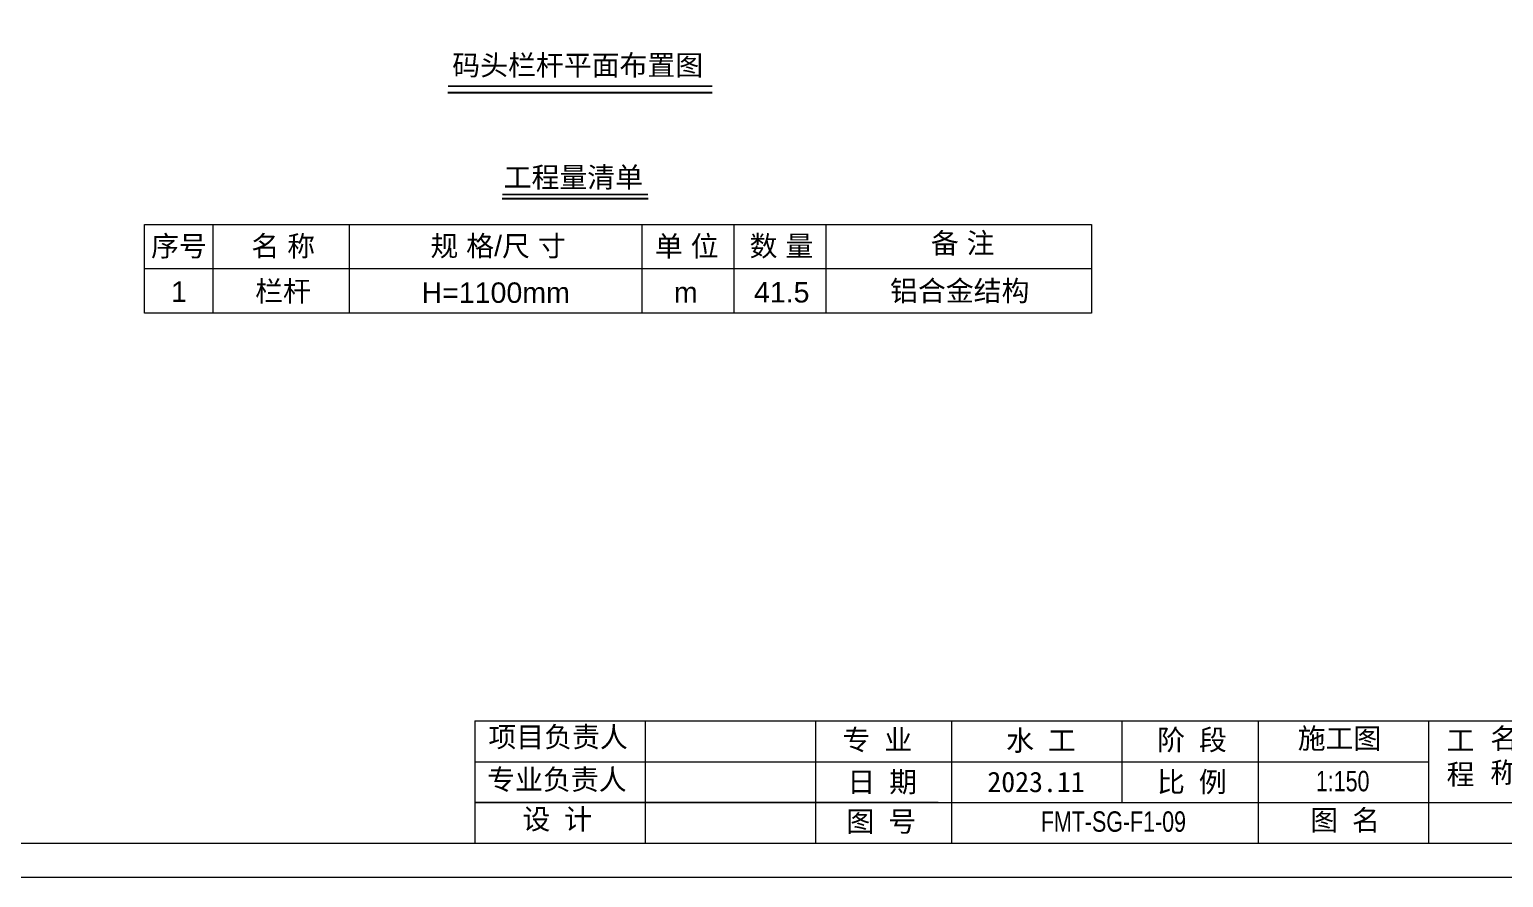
# Model space of a CAD drawing. Header units: millimetres. Extents: x 136606 to 1229059, y 82794 to 127566.
# Drawn here: x 744447 to 776904, y 82794 to 101473 of the extents above; entities that cross this region are included whole.
import ezdxf
from ezdxf.enums import TextEntityAlignment as Align

# ---------------------------------------------------------------- set-up
doc = ezdxf.new("R2010")
doc.units = ezdxf.units.MM
doc.layers.add('图框', color=7, linetype='Continuous', lineweight=13)
doc.layers.add('文本', color=3, linetype='Continuous', lineweight=13)
doc.styles.add('Arial', font='arial.ttf')
doc.styles.get("Standard").update_dxf_attribs({"font": 'arial.ttf'})

# ---------------------------------------------------------------- blocks, each defined once
blk = doc.blocks.new('GW-TK')
at = {"layer": '图框', "linetype": 'Continuous'}
for p, q in [((927383.55, 464441.02), (927383.55, 464423.01)), ((927408.55, 464441.02), (927408.55, 464423.01)), ((927433.55, 464441.02), (927433.55, 464423.01)), ((927453.55, 464441.02), (927453.55, 464423.01)), ((927478.55, 464441.02), (927478.55, 464429.01)), ((927498.55, 464441.02), (927498.55, 464423.01)), ((927523.55, 464441.02), (927523.55, 464423.01)), ((927383.55, 464435.01), (927523.55, 464435.01)), ((927451.56, 464429.01), (927383.55, 464429.01)), ((927383.55, 464429.01), (927598.55, 464429.01))]:
    blk.add_line(p, q, dxfattribs=at)
at = {"layer": '图框'}
for points in [[(927183.55, 464715.01), (927603.55, 464715.01), (927603.55, 464418.01), (927183.55, 464418.01)], [(927188.55, 464710.01), (927598.55, 464710.01), (927598.55, 464423.01), (927188.55, 464423.01)]]:
    blk.add_lwpolyline(points, close=True, dxfattribs=at)
at = {"layer": '图框', "linetype": 'Continuous'}
blk.add_lwpolyline([(927383.55, 464441.02), (927598.55, 464441.02)], dxfattribs=at)
at = {"layer": '图框', "linetype": 'Continuous', "char_height": 3, "attachment_point": 1}
for s, width, heights, insert in [('{\\fSimSun|b0|i0|c134|p2;项目负责人}', 26.0225, [0], (927385.56, 464440.15)), ('{\\fSimSun|b0|i0|c134|p2;专 业}', 12.8345, [0], (927437.53, 464439.73)), ('{\\fSimSun|b0|i0|c134|p2;阶 段}', 17.4775, [0], (927483.73, 464439.73)), ('{\\fSimSun|b0|i0|c134|p2;工 程}', 5.2119, [0], (927526.21, 464439.66)), ('{\\fSimSun|b0|i0|c134|p2;名 称}', 5.2119, [0], (927532.62, 464439.93)), ('{\\fSimSun|b0|i0|c134|p2;专业负责人}', 24.6361, [2.04], (927385.39, 464433.9)), ('{\\fSimSun|b0|i0|c134|p2;日 期}', 11.224, [0], (927438.25, 464433.55)), ('{\\fSimSun|b0|i0|c134|p2;比 例}', 10.9146, [0], (927483.71, 464433.55)), ('{\\fSimSun|b0|i0|c134|p2;设 计}', 16.2353, [0], (927390.55, 464428.09)), ('{\\fSimSun|b0|i0|c134|p2;图 号}', 23.6261, [0], (927438.11, 464427.75)), ('{\\fSimSun|b0|i0|c134|p2;图 名}', 12.066, [0], (927506.19, 464427.94))]:
    blk.add_mtext_dynamic_manual_height_columns(s, width=width, gutter_width=17.5, heights=heights, dxfattribs=dict(at, insert=insert))
at = {"layer": '图框', "color": 3, "linetype": 'Continuous', "char_height": 3, "attachment_point": 1}
for s, width, insert in [('{\\fSimSun|b0|i0|c134|p2;水 工}', 11.224, (927461.55, 464439.63)), ('\\pt9;{\\fSimSun|b0|i0|c134|p2;施工图}', 18.6303, (927504.36, 464439.94)), ('{\\fSimSun|b0|i0|c134|p2;2023.11}', 11.224, (927458.8, 464433.55))]:
    blk.add_mtext_dynamic_manual_height_columns(s, width=width, gutter_width=17.5, heights=[0], dxfattribs=dict(at, insert=insert))

msp = doc.modelspace()

# ---------------------------------------------------------------- linework, layer by layer
for points in [[(753661.6601, 100085.5464), (759480.5499, 100085.5464)], [(754856.7763, 97748.3114), (758068.1798, 97748.3114)]]:
    msp.add_lwpolyline(points)
at = {"layer": '文本', "color": 7}
for p, q in [((748483.6519, 97178.141), (748483.6519, 95227.7831)), ((751484.0209, 97178.141), (751484.0209, 95227.7831)), ((757933.863, 97178.141), (757933.863, 95227.7831)), ((759959.1496, 97178.141), (759959.1496, 95227.7831)), ((761984.4363, 97178.141), (761984.4363, 95227.7831)), ((767834.7827, 96202.7831), (746983.3085, 96202.7831)), ((748483.6519, 95227.7831), (746983.3085, 95227.7831)), ((767834.7827, 95227.7831), (748483.6519, 95227.7831))]:
    msp.add_line(p, q, dxfattribs=at)
for points, const_width in [([(753661.6601, 100223.0464), (759480.5499, 100223.0464)], 41.0063), ([(754856.7763, 97838.3114), (758068.1798, 97838.3114)], 32.805)]:
    msp.add_lwpolyline(points, dxfattribs=dict(at, const_width=const_width))
msp.add_lwpolyline([(746983.3085, 95227.7831), (746983.3085, 97178.141), (767834.7827, 97178.141), (767834.7827, 95227.7831)], dxfattribs=at)

# ---------------------------------------------------------------- block references
at = {"xscale": 150, "yscale": 150, "zscale": 150}
msp.add_blockref('GW-TK', (-138353281.2462, -69579907.2778), dxfattribs=at)

# ---------------------------------------------------------------- texts
at = {"layer": '文本', "color": 7, "style": 'Arial'}
msp.add_text('码头栏杆平面布置图', height=450, dxfattribs=at).set_placement((753756.7088, 100687.0888), align=Align.MIDDLE_LEFT)
at = {"layer": '文本', "color": 7}
msp.add_text('工程量清单', height=450, dxfattribs=at).set_placement((754888.6943, 98217.4599), align=Align.MIDDLE_LEFT)
for s, p in [('备 注', (764996.0549, 96776.6026)), ('序号', (747738.8074, 96711.5013)), ('名 称', (750034.1302, 96711.5013)), ('规 格/尺 寸', (754765.2558, 96711.5013)), ('单 位', (758919.2946, 96711.5013)), ('数 量', (761004.4103, 96711.5013)), ('1', (747738.0798, 95697.5137)), ('栏杆', (750029.6263, 95718.7006)), ('H=1100mm', (754712.6245, 95676.8435)), ('m', (758898.3038, 95681.6981)), ('41.5', (761010.6446, 95681.6981)), ('铝合金结构', (764930.6044, 95727.6354))]:
    msp.add_text(s, height=450, dxfattribs=at).set_placement(p, align=Align.MIDDLE)
at = {"layer": '文本', "style": 'Arial', "width": 0.75}
for s, p in [('1:150', (772772.4859, 84558.241)), ('FMT-SG-F1-09', (766717.3287, 83667.0802))]:
    msp.add_text(s, height=450, dxfattribs=at).set_placement(p, align=Align.BOTTOM_LEFT)

doc.saveas('drawing.dxf')
